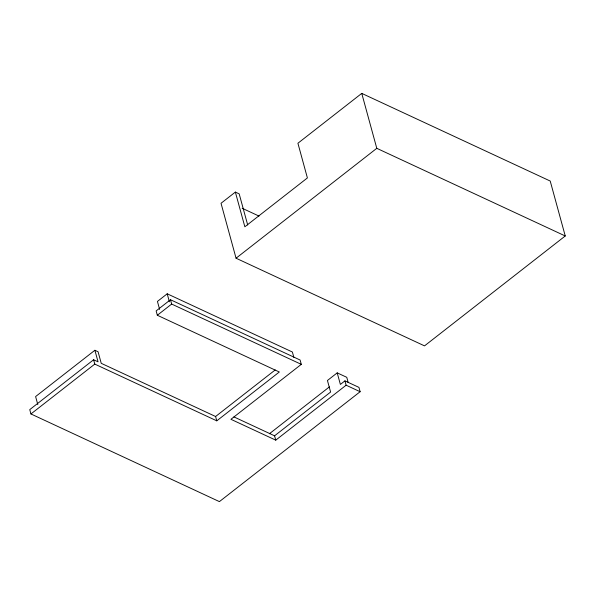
<?xml version="1.0" encoding="UTF-8"?>
<svg xmlns="http://www.w3.org/2000/svg" width="595" height="595" viewBox="0 0 595 595"><rect width="100%" height="100%" fill="white"/><g stroke="black" fill="none" stroke-linecap="round" stroke-linejoin="round"><path stroke-width="0.89" d="M235.36 192.088L221.028 203.282L236.059 258.215L424.525 345.874L565.25 235.977L550.219 181.044L361.753 93.385L297.909 143.246L307.399 177.942L244.85 226.784L235.36 192.088L239.183 193.866L247.699 224.999M94.888 350.269L98.056 361.834L93.601 359.759L29.75 409.62L30.94 413.956L219.406 501.615L360.131 391.718L346.119 385.203L275.76 440.151L230.934 419.304L301.293 364.356L300.111 360.02L170.475 299.724L156.143 310.917L157.325 315.253L279.323 371.994L216.781 420.836L215.591 416.5L101.239 363.314L98.071 351.749L94.888 350.269L35.603 396.568L37.797 404.57M293.848 357.35L292.383 352.017L167.21 293.796L157.437 301.427L159.624 309.43M30.94 413.956L94.784 364.095L216.781 420.836M157.325 315.253L171.658 304.06L301.293 364.356M236.059 258.215L376.784 148.319L565.25 235.977M215.591 416.5L275.225 369.926M348.224 382.645L346.759 377.304L337.209 372.864L327.436 380.495L330.604 392.06L274.57 435.815L233.895 416.894M269.357 433.785L329.414 386.884M360.131 391.718L358.941 387.382L344.936 380.867L340.377 384.43L337.209 372.864M242.202 208.265L259.018 216.082M361.753 93.385L376.784 148.319M344.936 380.867L346.119 385.203M274.57 435.815L275.76 440.151M170.475 299.724L171.658 304.06M167.21 293.796L169.397 301.799M93.601 359.759L94.784 364.095"/></g></svg>
